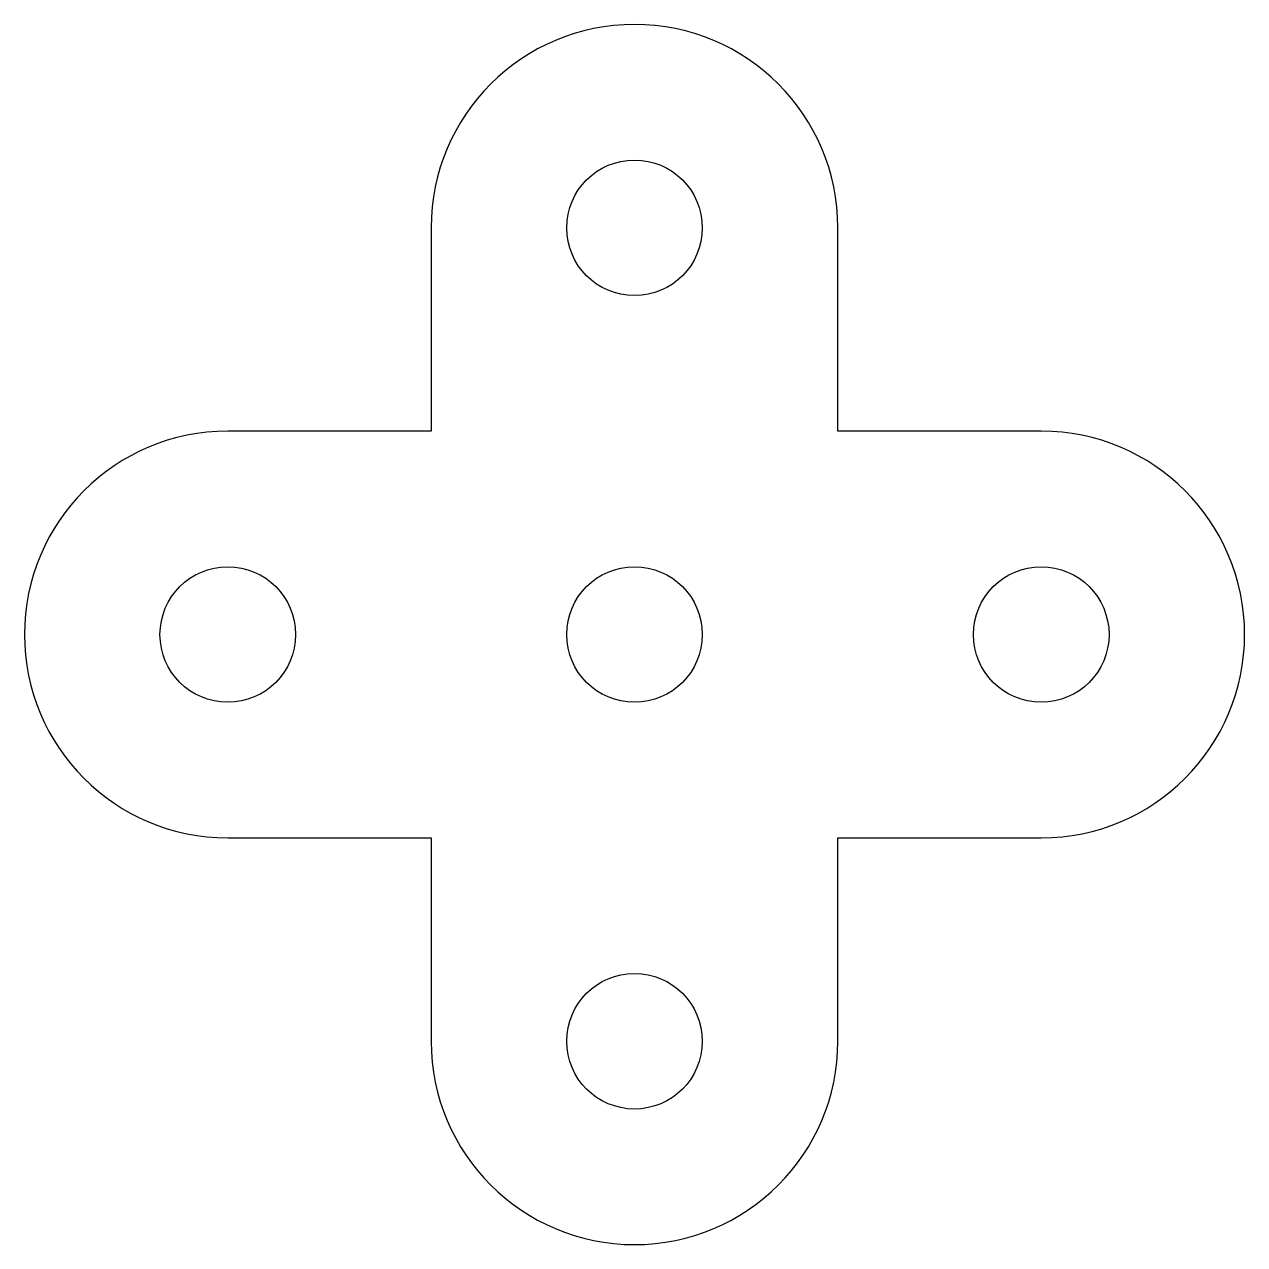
# Model space of a CAD drawing. Header units: millimetres. Extents: x 195.3 to 222.3, y 147.9 to 174.9.
import ezdxf

# ---------------------------------------------------------------- set-up
doc = ezdxf.new("R2010")
doc.units = ezdxf.units.MM
doc.layers.add('Default', color=7, linetype='Continuous')

msp = doc.modelspace()

# ---------------------------------------------------------------- linework, layer by layer
at = {"layer": 'Default', "color": 7, "linetype": 'Continuous'}
for p, q in [((204.251, 170.428), (204.251, 165.928)), ((213.251, 165.928), (213.251, 170.428)), ((204.251, 165.928), (199.751, 165.928)), ((217.751, 165.928), (213.251, 165.928)), ((199.751, 156.928), (204.251, 156.928)), ((204.251, 156.928), (204.251, 152.428)), ((213.251, 156.928), (217.751, 156.928)), ((213.251, 152.428), (213.251, 156.928))]:
    msp.add_line(p, q, dxfattribs=at)
for centre in [(208.751, 170.428), (199.751, 161.428), (208.751, 161.428), (217.751, 161.428), (208.751, 152.428)]:
    msp.add_circle(centre, 1.5, dxfattribs=at)
for centre, start, end in [((208.751, 170.428), 0, 180), ((199.751, 161.428), 90, 270), ((217.751, 161.428), 270, 90), ((208.751, 152.428), 180, 0)]:
    msp.add_arc(centre, 4.5, start, end, dxfattribs=at)

doc.saveas('drawing.dxf')
